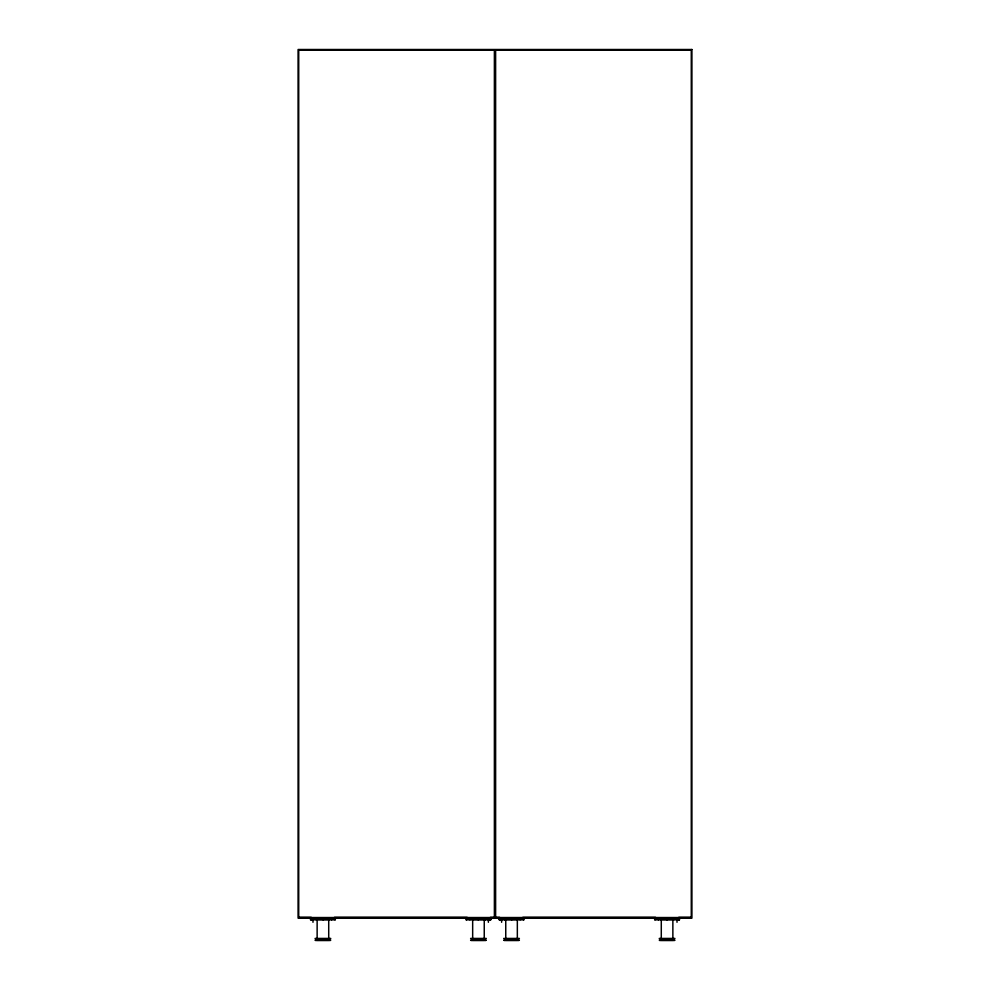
<?xml version="1.0" encoding="UTF-8"?>
<svg xmlns="http://www.w3.org/2000/svg" width="990" height="990" viewBox="0 0 990 990"><rect width="100%" height="100%" fill="white"/><g stroke="black" fill="none" stroke-linecap="round" stroke-linejoin="round"><path stroke-width="1.49" d="M298.93 917.334L311.281 917.334M334.434 917.334L467.206 917.334M490.372 917.334L499.628 917.334M522.794 917.334L655.566 917.334M678.719 917.334L691.07 917.334M310.514 918.992L333.976 918.992M466.698 918.992L466.463 919.821M467.119 918.992L490.867 918.992M499.133 918.992L522.881 918.992M523.302 918.992L523.537 919.821M656.024 918.992L679.487 918.992M315.055 938.433L330.784 938.433M470.596 938.433L486.313 938.433M503.687 938.433L519.404 938.433M659.216 938.433L674.945 938.433M315.055 940.092L330.784 940.092M470.596 940.092L486.313 940.092M503.687 940.092L519.404 940.092M659.216 940.092L674.945 940.092M317.134 940.29L328.717 940.29M472.663 940.29L484.246 940.29M505.754 940.29L517.337 940.29M661.283 940.29L672.866 940.29M315.476 940.5L330.375 940.5M471.005 940.5L485.904 940.5M504.096 940.5L518.995 940.5M659.625 940.5L674.524 940.5M679.487 918.163L679.487 919.821L654.675 919.821L654.662 918.163M679.078 918.992L679.078 919.821M678.818 918.163L678.818 919.821M678.645 918.992L678.645 919.821M677.012 918.176L677.012 922.284M673.695 918.163L673.695 919.821M673.534 918.992L673.534 919.821M672.866 938.433L672.866 919.401L661.283 919.401L661.283 938.433M667.074 918.163L667.074 919.821M666.913 918.992L666.913 919.821M658.511 918.992L658.511 919.821M658.387 918.163L658.387 919.821M655.083 918.992L655.083 919.821M523.957 918.163L523.957 919.821L499.133 919.821L499.133 918.163M520.233 918.163L520.121 919.821M517.337 938.433L517.337 919.401L505.754 919.401L505.754 938.433M511.706 918.992L511.706 919.821M511.545 918.163L511.545 919.821M505.086 918.992L505.086 919.821M504.925 918.163L504.925 919.821M501.621 918.176L501.621 922.284M499.975 918.992L499.975 919.821M499.814 918.163L499.814 919.821M499.554 918.992L499.554 919.821M490.867 918.163L490.867 919.821L466.043 919.821L466.043 918.163M490.446 918.992L490.446 919.821M490.186 918.163L490.186 919.821M490.025 918.992L490.025 919.821M488.379 918.176L488.379 922.284M485.075 918.163L485.075 919.821M484.914 918.992L484.914 919.821M484.246 938.433L484.246 919.401L472.663 919.401L472.663 938.433M478.455 918.163L478.455 919.821M478.294 918.992L478.294 919.821M469.767 918.163L469.879 919.821M335.338 918.163L335.325 919.821L310.514 919.821L310.514 918.163M334.917 918.992L334.917 919.821M331.613 918.163L331.613 919.821M331.489 918.992L331.489 919.821M328.717 938.433L328.717 919.401L317.134 919.401L317.134 938.433M322.926 918.163L323.087 919.821M316.466 918.992L316.466 919.821M316.305 918.163L316.305 919.821M312.988 918.176L312.988 922.284M311.182 918.163L311.355 919.821M310.922 918.992L310.922 919.821M691.899 49.5L298.101 49.5L298.101 918.163L691.899 918.163L691.899 49.5M494.381 50.119L298.72 50.119L298.72 917.544L494.381 917.544L494.381 50.119M691.28 50.119L495.619 50.119L495.619 917.544L691.28 917.544L691.28 50.119"/></g></svg>
